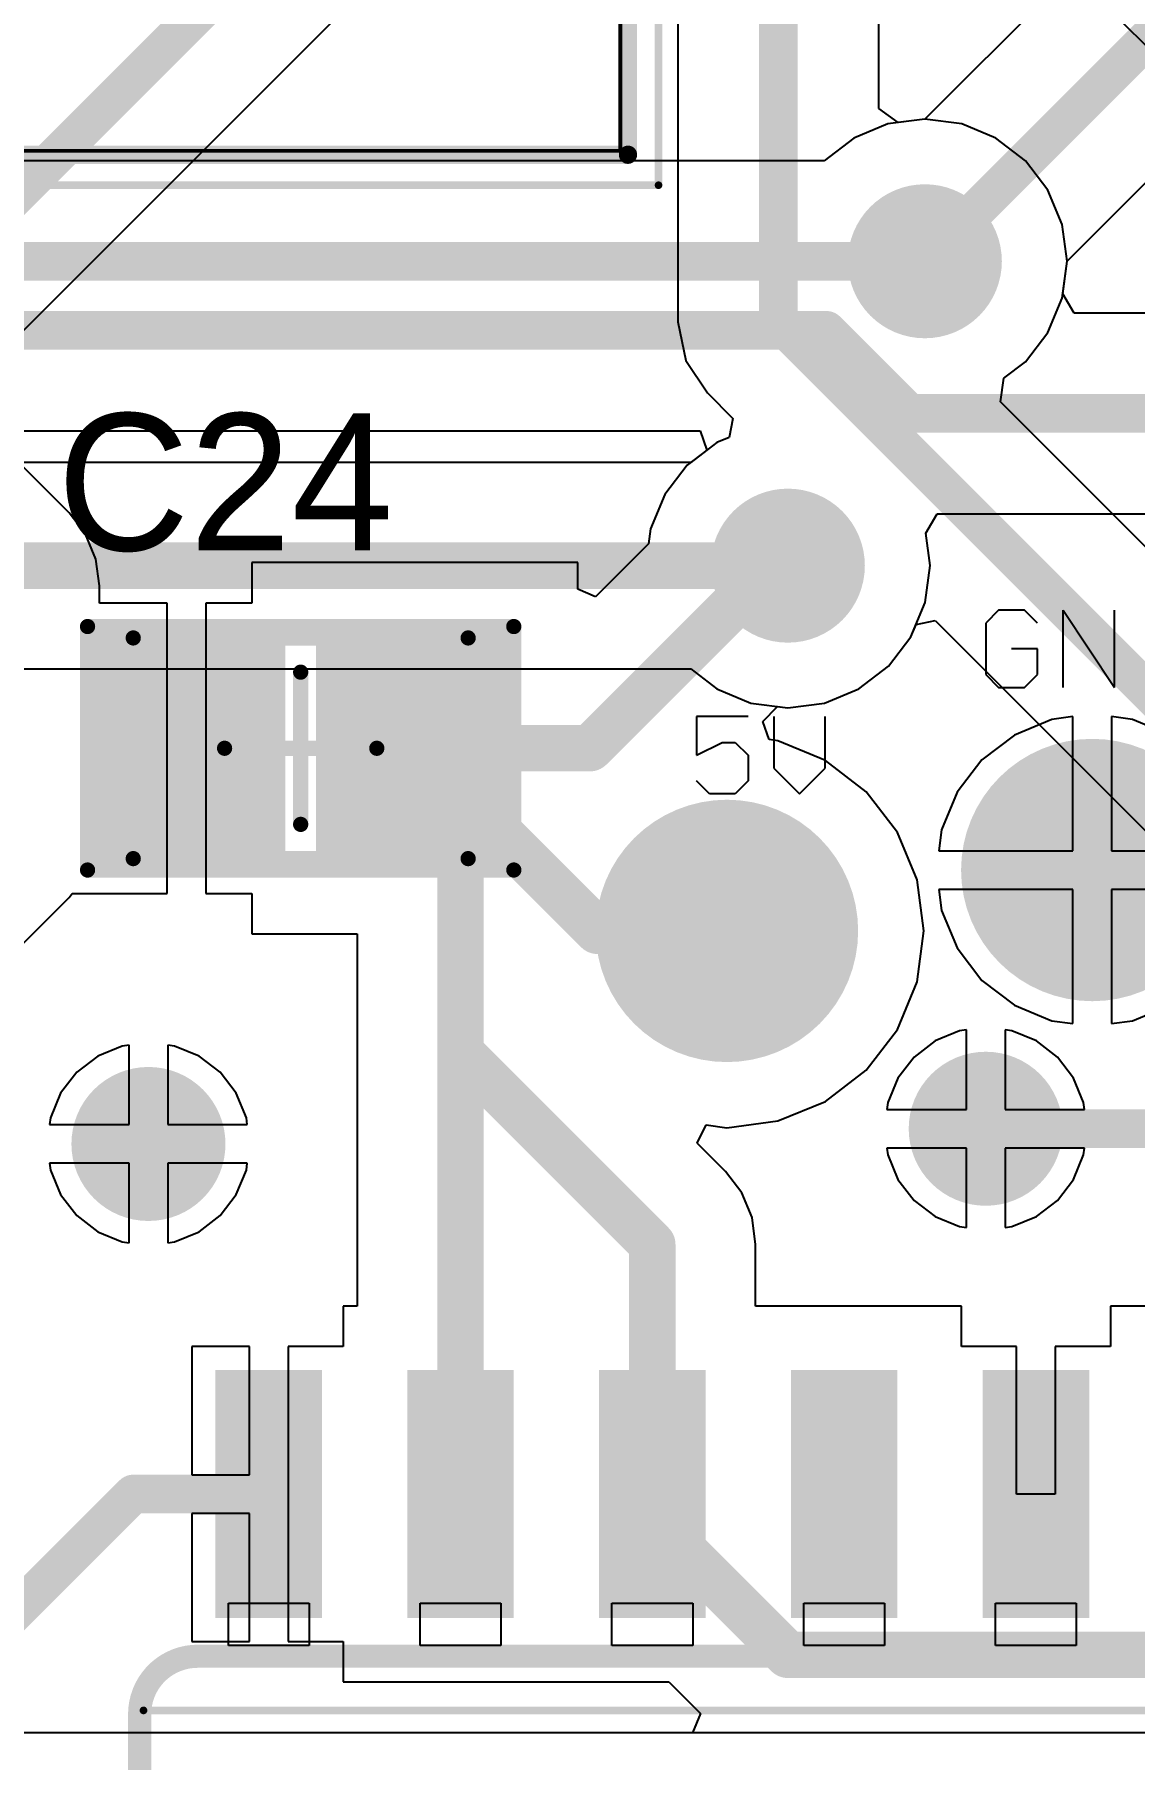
# Model space of a CAD drawing. Header units: millimetres. Extents: x 12 to 126, y 25 to 105.
# Drawn here: x 43.45 to 50.68, y 58.86 to 70.19 of the extents above; entities that cross this region are included whole.
import ezdxf

# ---------------------------------------------------------------- set-up
doc = ezdxf.new("R2010")
doc.units = ezdxf.units.MM
for name, color, linetype in [('BottomLayer', 5, 'Continuous'), ('BottomSolder', 6, 'Continuous'), ('Mechanical11', 56, 'Continuous'), ('Mechanical12', 56, 'Continuous'), ('Mechanical13', 56, 'Continuous'), ('Mechanical15', 56, 'Continuous'), ('Mechanical16', 56, 'Continuous'), ('MultiLayer', 9, 'Continuous'), ('TopLayer', 1, 'Continuous'), ('TopOverlay', 2, 'Continuous'), ('TopPaste', 8, 'Continuous'), ('TopSolder', 216, 'Continuous'), ('ViaHoleLayer', 16, 'Continuous')]:
    doc.layers.add(name, color=color, linetype=linetype)

# ---------------------------------------------------------------- blocks, each defined once
blk = doc.blocks.new('XTAL1140X475X430D1315L440X63M_31')
at = {"layer": 'Mechanical11', "const_width": 0.12}
for points in [[(-5.75, 2.4), (-5.75, -2.4)], [(5.75, 2.4), (-5.75, 2.4)], [(5.75, 2.4), (5.75, -2.4)], [(5.75, -2.4), (-5.75, -2.4)]]:
    blk.add_lwpolyline(points, dxfattribs=at)
at = {"layer": 'Mechanical11', "const_width": 0.06}
for points in [[(-5.78, 2.4, 1), (-5.72, 2.4, 1)], [(-5.78, 2.4, 1), (-5.72, 2.4, 1)], [(5.72, 2.4, 1), (5.78, 2.4, 1)], [(5.72, 2.4, 1), (5.78, 2.4, 1)], [(-5.78, -2.4, 1), (-5.72, -2.4, 1)], [(-5.78, -2.4, 1), (-5.72, -2.4, 1)], [(5.72, -2.4, 1), (5.78, -2.4, 1)], [(5.72, -2.4, 1), (5.78, -2.4, 1)]]:
    blk.add_lwpolyline(points, format="xyb", close=True, dxfattribs=at)
at = {"layer": 'Mechanical12', "const_width": 0.025}
for points in [[(-5.7, 2.375), (-5.7, -2.375)], [(5.7, 2.375), (-5.7, 2.375)], [(5.7, 2.375), (5.7, -2.375)], [(-6.575, 0.315), (-6.575, -0.315)], [(-2.175, 0.315), (-6.575, 0.315)], [(-2.175, 0.315), (-2.175, -0.315)], [(2.175, 0.315), (2.175, -0.315)], [(6.575, 0.315), (2.175, 0.315)], [(6.575, 0.315), (6.575, -0.315)], [(-2.175, -0.315), (-6.575, -0.315)], [(6.575, -0.315), (2.175, -0.315)], [(5.7, -2.375), (-5.7, -2.375)]]:
    blk.add_lwpolyline(points, dxfattribs=at)
at = {"layer": 'Mechanical12', "const_width": 0.0125}
for points in [[(-5.706, 2.375, 1), (-5.694, 2.375, 1)], [(-5.706, 2.375, 1), (-5.694, 2.375, 1)], [(5.694, 2.375, 1), (5.706, 2.375, 1)], [(5.694, 2.375, 1), (5.706, 2.375, 1)], [(-6.581, 0.315, 1), (-6.569, 0.315, 1)], [(-6.581, 0.315, 1), (-6.569, 0.315, 1)], [(-2.181, 0.315, 1), (-2.169, 0.315, 1)], [(-2.181, 0.315, 1), (-2.169, 0.315, 1)], [(2.169, 0.315, 1), (2.181, 0.315, 1)], [(2.169, 0.315, 1), (2.181, 0.315, 1)], [(6.569, 0.315, 1), (6.581, 0.315, 1)], [(6.569, 0.315, 1), (6.581, 0.315, 1)], [(-6.581, -0.315, 1), (-6.569, -0.315, 1)], [(-6.581, -0.315, 1), (-6.569, -0.315, 1)], [(-2.181, -0.315, 1), (-2.169, -0.315, 1)], [(-2.181, -0.315, 1), (-2.169, -0.315, 1)], [(2.169, -0.315, 1), (2.181, -0.315, 1)], [(2.169, -0.315, 1), (2.181, -0.315, 1)], [(6.569, -0.315, 1), (6.581, -0.315, 1)], [(6.569, -0.315, 1), (6.581, -0.315, 1)], [(-5.706, -2.375, 1), (-5.694, -2.375, 1)], [(-5.706, -2.375, 1), (-5.694, -2.375, 1)], [(5.694, -2.375, 1), (5.706, -2.375, 1)], [(5.694, -2.375, 1), (5.706, -2.375, 1)]]:
    blk.add_lwpolyline(points, format="xyb", close=True, dxfattribs=at)
at = {"layer": 'Mechanical15', "const_width": 0.05}
for points in [[(5.95, 2.6), (-5.95, 2.6)], [(-5.95, 2.6), (-5.95, 0.985)], [(5.95, 2.6), (5.95, 0.985)], [(-5.95, 0.985), (-7.325, 0.985)], [(-7.325, 0.985), (-7.325, -0.985)], [(7.325, 0.985), (5.95, 0.985)], [(7.325, 0.985), (7.325, -0.985)], [(0, 0.35), (0, -0.35)], [(0.35, 0), (-0.35, 0)], [(-5.95, -0.985), (-7.325, -0.985)], [(-5.95, -0.985), (-5.95, -2.6)], [(5.95, -0.985), (5.95, -2.6)], [(7.325, -0.985), (5.95, -0.985)], [(5.95, -2.6), (-5.95, -2.6)]]:
    blk.add_lwpolyline(points, dxfattribs=at)
at = {"layer": 'Mechanical15'}
for points, const_width in [([(-5.963, 2.6, 1), (-5.938, 2.6, 1)], 0.025), ([(-5.963, 2.6, 1), (-5.938, 2.6, 1)], 0.025), ([(5.937, 2.6, 1), (5.962, 2.6, 1)], 0.025), ([(5.937, 2.6, 1), (5.962, 2.6, 1)], 0.025), ([(-7.338, 0.985, 1), (-7.313, 0.985, 1)], 0.025), ([(-7.338, 0.985, 1), (-7.313, 0.985, 1)], 0.025), ([(-5.963, 0.985, 1), (-5.938, 0.985, 1)], 0.025), ([(-5.963, 0.985, 1), (-5.938, 0.985, 1)], 0.025), ([(5.937, 0.985, 1), (5.962, 0.985, 1)], 0.025), ([(5.937, 0.985, 1), (5.962, 0.985, 1)], 0.025), ([(7.312, 0.985, 1), (7.337, 0.985, 1)], 0.025), ([(7.312, 0.985, 1), (7.337, 0.985, 1)], 0.025), ([(-0.013, 0.35, 1), (0.012, 0.35, 1)], 0.025), ([(0.25, 0, 1), (-0.25, 0, 1)], 0.05), ([(-0.363, 0, 1), (-0.338, 0, 1)], 0.025), ([(-0.262, 0, 1), (-0.238, 0, 1)], 0.025), ([(0.238, 0, 1), (0.262, 0, 1)], 0.025), ([(0.337, 0, 1), (0.362, 0, 1)], 0.025), ([(-0.013, -0.35, 1), (0.012, -0.35, 1)], 0.025), ([(-7.338, -0.985, 1), (-7.313, -0.985, 1)], 0.025), ([(-7.338, -0.985, 1), (-7.313, -0.985, 1)], 0.025), ([(-5.963, -0.985, 1), (-5.938, -0.985, 1)], 0.025), ([(-5.963, -0.985, 1), (-5.938, -0.985, 1)], 0.025), ([(5.937, -0.985, 1), (5.962, -0.985, 1)], 0.025), ([(5.937, -0.985, 1), (5.962, -0.985, 1)], 0.025), ([(7.312, -0.985, 1), (7.337, -0.985, 1)], 0.025), ([(7.312, -0.985, 1), (7.337, -0.985, 1)], 0.025), ([(-5.963, -2.6, 1), (-5.938, -2.6, 1)], 0.025), ([(-5.963, -2.6, 1), (-5.938, -2.6, 1)], 0.025), ([(5.937, -2.6, 1), (5.962, -2.6, 1)], 0.025), ([(5.937, -2.6, 1), (5.962, -2.6, 1)], 0.025)]:
    blk.add_lwpolyline(points, format="xyb", close=True, dxfattribs=dict(at, const_width=const_width))
at = {"layer": 'TopLayer', "const_width": 0.32}
for points in [[(-6.965, 0.68, 1), (-6.645, 0.68, 1)], [(-2.605, 0.68, 1), (-2.285, 0.68, 1)], [(2.285, 0.68, 1), (2.605, 0.68, 1)], [(6.645, 0.68, 1), (6.965, 0.68, 1)], [(-6.965, -0.68, 1), (-6.645, -0.68, 1)], [(-2.605, -0.68, 1), (-2.285, -0.68, 1)], [(2.285, -0.68, 1), (2.605, -0.68, 1)], [(6.645, -0.68, 1), (6.965, -0.68, 1)]]:
    blk.add_lwpolyline(points, format="xyb", close=True, dxfattribs=at)
at = {"layer": 'TopLayer'}
for points in [[(-2.445, 1), (-6.805, 1), (-2.445, -1), (-6.805, -1)], [(2.445, -1), (6.805, -1), (2.445, 1), (6.805, 1)], [(-2.125, 0.68), (-7.125, 0.68), (-2.125, -0.68), (-7.125, -0.68)], [(2.125, -0.68), (7.125, -0.68), (2.125, 0.68), (7.125, 0.68)]]:
    blk.add_solid(points, dxfattribs=at)
at = {"layer": 'TopOverlay', "const_width": 0.12}
for points in [[(5.75, 2.4), (-5.75, 2.4)], [(-5.75, 2.4), (-5.75, 0.97)], [(5.75, 2.4), (5.75, 0.97)], [(-5.75, -0.97), (-5.75, -2.4)], [(5.75, -0.97), (5.75, -2.4)], [(5.75, -2.4), (-5.75, -2.4)]]:
    blk.add_lwpolyline(points, dxfattribs=at)
at = {"layer": 'TopOverlay', "const_width": 0.06}
for points in [[(-5.78, 2.4, 1), (-5.72, 2.4, 1)], [(-5.78, 2.4, 1), (-5.72, 2.4, 1)], [(5.72, 2.4, 1), (5.78, 2.4, 1)], [(5.72, 2.4, 1), (5.78, 2.4, 1)], [(-5.78, 0.97, 1), (-5.72, 0.97, 1)], [(5.72, 0.97, 1), (5.78, 0.97, 1)], [(-5.78, -0.97, 1), (-5.72, -0.97, 1)], [(5.72, -0.97, 1), (5.78, -0.97, 1)], [(-5.78, -2.4, 1), (-5.72, -2.4, 1)], [(-5.78, -2.4, 1), (-5.72, -2.4, 1)], [(5.72, -2.4, 1), (5.78, -2.4, 1)], [(5.72, -2.4, 1), (5.78, -2.4, 1)]]:
    blk.add_lwpolyline(points, format="xyb", close=True, dxfattribs=at)
at = {"layer": 'TopPaste', "const_width": 0.32}
for points in [[(-6.965, 0.68, 1), (-6.645, 0.68, 1)], [(-2.605, 0.68, 1), (-2.285, 0.68, 1)], [(2.285, 0.68, 1), (2.605, 0.68, 1)], [(6.645, 0.68, 1), (6.965, 0.68, 1)], [(-6.965, -0.68, 1), (-6.645, -0.68, 1)], [(-2.605, -0.68, 1), (-2.285, -0.68, 1)], [(2.285, -0.68, 1), (2.605, -0.68, 1)], [(6.645, -0.68, 1), (6.965, -0.68, 1)]]:
    blk.add_lwpolyline(points, format="xyb", close=True, dxfattribs=at)
at = {"layer": 'TopPaste'}
for points in [[(-2.445, 1), (-6.805, 1), (-2.445, -1), (-6.805, -1)], [(2.445, -1), (6.805, -1), (2.445, 1), (6.805, 1)], [(-2.125, 0.68), (-7.125, 0.68), (-2.125, -0.68), (-7.125, -0.68)], [(2.125, -0.68), (7.125, -0.68), (2.125, 0.68), (7.125, 0.68)]]:
    blk.add_solid(points, dxfattribs=at)
at = {"layer": 'TopSolder', "const_width": 0.42}
for points in [[(-7.015, 0.68, 1), (-6.595, 0.68, 1)], [(-2.655, 0.68, 1), (-2.235, 0.68, 1)], [(2.235, 0.68, 1), (2.655, 0.68, 1)], [(6.595, 0.68, 1), (7.015, 0.68, 1)], [(-7.015, -0.68, 1), (-6.595, -0.68, 1)], [(-2.655, -0.68, 1), (-2.235, -0.68, 1)], [(2.235, -0.68, 1), (2.655, -0.68, 1)], [(6.595, -0.68, 1), (7.015, -0.68, 1)]]:
    blk.add_lwpolyline(points, format="xyb", close=True, dxfattribs=at)
at = {"layer": 'TopSolder'}
for points in [[(-2.445, 1.1), (-6.805, 1.1), (-2.445, -1.1), (-6.805, -1.1)], [(2.445, -1.1), (6.805, -1.1), (2.445, 1.1), (6.805, 1.1)], [(-2.025, 0.68), (-7.225, 0.68), (-2.025, -0.68), (-7.225, -0.68)], [(2.025, -0.68), (7.225, -0.68), (2.025, 0.68), (7.225, 0.68)]]:
    blk.add_solid(points, dxfattribs=at)
at = {"layer": 'Mechanical16'}
blk.add_text('Y1', height=0.9, dxfattribs=at).set_placement((0, 0))
blk = doc.blocks.new('_SO16W_32')
at = {"layer": 'Mechanical13'}
for p, q in [((-4.675, 3.805), (-4.675, 4.082)), ((-4.675, 4.082), (-4.145, 4.082)), ((-4.675, 3.805), (-4.675, 4.082)), ((-4.675, 4.082), (-4.145, 4.082)), ((-4.145, 4.082), (-4.145, 3.805)), ((-4.145, 4.082), (-4.145, 3.805)), ((-3.415, 3.805), (-3.415, 4.082)), ((-3.415, 4.082), (-2.885, 4.082)), ((-3.415, 3.805), (-3.415, 4.082)), ((-3.415, 4.082), (-2.885, 4.082)), ((-2.885, 4.082), (-2.885, 3.805)), ((-2.885, 4.082), (-2.885, 3.805)), ((-2.155, 3.805), (-2.155, 4.082)), ((-2.155, 4.082), (-1.625, 4.082)), ((-2.155, 3.805), (-2.155, 4.082)), ((-2.155, 4.082), (-1.625, 4.082)), ((-1.625, 4.082), (-1.625, 3.805)), ((-1.625, 4.082), (-1.625, 3.805)), ((-0.895, 3.805), (-0.895, 4.082)), ((-0.895, 4.082), (-0.365, 4.082)), ((-0.895, 3.805), (-0.895, 4.082)), ((-0.895, 4.082), (-0.365, 4.082)), ((-0.365, 4.082), (-0.365, 3.805)), ((-0.365, 4.082), (-0.365, 3.805)), ((0.365, 3.805), (0.365, 4.082)), ((0.365, 4.082), (0.895, 4.082)), ((0.365, 3.805), (0.365, 4.082)), ((0.365, 4.082), (0.895, 4.082)), ((0.895, 4.082), (0.895, 3.805)), ((0.895, 4.082), (0.895, 3.805)), ((1.625, 3.805), (1.625, 4.082)), ((1.625, 4.082), (2.155, 4.082)), ((1.625, 3.805), (1.625, 4.082)), ((1.625, 4.082), (2.155, 4.082)), ((2.155, 4.082), (2.155, 3.805)), ((2.155, 4.082), (2.155, 3.805)), ((2.885, 3.805), (2.885, 4.082)), ((2.885, 4.082), (3.415, 4.082)), ((2.885, 3.805), (2.885, 4.082)), ((2.885, 4.082), (3.415, 4.082)), ((3.415, 4.082), (3.415, 3.805)), ((3.415, 4.082), (3.415, 3.805)), ((4.145, 3.805), (4.145, 4.082)), ((4.145, 4.082), (4.675, 4.082)), ((4.145, 3.805), (4.145, 4.082)), ((4.145, 4.082), (4.675, 4.082)), ((4.675, 4.082), (4.675, 3.805)), ((4.675, 4.082), (4.675, 3.805)), ((-4.145, 3.805), (-4.675, 3.805)), ((-4.145, 3.805), (-4.675, 3.805)), ((-2.885, 3.805), (-3.415, 3.805)), ((-2.885, 3.805), (-3.415, 3.805)), ((-1.625, 3.805), (-2.155, 3.805)), ((-1.625, 3.805), (-2.155, 3.805)), ((-0.365, 3.805), (-0.895, 3.805)), ((-0.365, 3.805), (-0.895, 3.805)), ((0.895, 3.805), (0.365, 3.805)), ((0.895, 3.805), (0.365, 3.805)), ((2.155, 3.805), (1.625, 3.805)), ((2.155, 3.805), (1.625, 3.805)), ((3.415, 3.805), (2.885, 3.805)), ((3.415, 3.805), (2.885, 3.805)), ((4.675, 3.805), (4.145, 3.805)), ((4.675, 3.805), (4.145, 3.805)), ((-4.675, -4.082), (-4.675, -3.805)), ((-4.675, -3.805), (-4.145, -3.805)), ((-4.675, -4.082), (-4.675, -3.805)), ((-4.675, -3.805), (-4.145, -3.805)), ((-4.145, -3.805), (-4.145, -4.082)), ((-4.145, -3.805), (-4.145, -4.082)), ((-3.415, -4.082), (-3.415, -3.805)), ((-3.415, -3.805), (-2.885, -3.805)), ((-3.415, -4.082), (-3.415, -3.805)), ((-3.415, -3.805), (-2.885, -3.805)), ((-2.885, -3.805), (-2.885, -4.082)), ((-2.885, -3.805), (-2.885, -4.082)), ((-2.155, -4.082), (-2.155, -3.805)), ((-2.155, -3.805), (-1.625, -3.805)), ((-2.155, -4.082), (-2.155, -3.805)), ((-2.155, -3.805), (-1.625, -3.805)), ((-1.625, -3.805), (-1.625, -4.082)), ((-1.625, -3.805), (-1.625, -4.082)), ((-0.895, -4.082), (-0.895, -3.805)), ((-0.895, -3.805), (-0.365, -3.805)), ((-0.895, -4.082), (-0.895, -3.805)), ((-0.895, -3.805), (-0.365, -3.805)), ((-0.365, -3.805), (-0.365, -4.082)), ((-0.365, -3.805), (-0.365, -4.082)), ((0.365, -4.082), (0.365, -3.805)), ((0.365, -3.805), (0.895, -3.805)), ((0.365, -4.082), (0.365, -3.805)), ((0.365, -3.805), (0.895, -3.805)), ((0.895, -3.805), (0.895, -4.082)), ((0.895, -3.805), (0.895, -4.082)), ((1.625, -4.082), (1.625, -3.805)), ((1.625, -3.805), (2.155, -3.805)), ((1.625, -4.082), (1.625, -3.805)), ((1.625, -3.805), (2.155, -3.805)), ((2.155, -3.805), (2.155, -4.082)), ((2.155, -3.805), (2.155, -4.082)), ((2.885, -4.082), (2.885, -3.805)), ((2.885, -3.805), (3.415, -3.805)), ((2.885, -4.082), (2.885, -3.805)), ((2.885, -3.805), (3.415, -3.805)), ((3.415, -3.805), (3.415, -4.082)), ((3.415, -3.805), (3.415, -4.082)), ((4.145, -4.082), (4.145, -3.805)), ((4.145, -3.805), (4.675, -3.805)), ((4.145, -4.082), (4.145, -3.805)), ((4.145, -3.805), (4.675, -3.805)), ((4.675, -3.805), (4.675, -4.082)), ((4.675, -3.805), (4.675, -4.082)), ((-4.145, -4.082), (-4.675, -4.082)), ((-4.145, -4.082), (-4.675, -4.082)), ((-2.885, -4.082), (-3.415, -4.082)), ((-2.885, -4.082), (-3.415, -4.082)), ((-1.625, -4.082), (-2.155, -4.082)), ((-1.625, -4.082), (-2.155, -4.082)), ((-0.365, -4.082), (-0.895, -4.082)), ((-0.365, -4.082), (-0.895, -4.082)), ((0.895, -4.082), (0.365, -4.082)), ((0.895, -4.082), (0.365, -4.082)), ((2.155, -4.082), (1.625, -4.082)), ((2.155, -4.082), (1.625, -4.082)), ((3.415, -4.082), (2.885, -4.082)), ((3.415, -4.082), (2.885, -4.082)), ((4.675, -4.082), (4.145, -4.082)), ((4.675, -4.082), (4.145, -4.082))]:
    blk.add_line(p, q, dxfattribs=at)
at = {"layer": 'Mechanical13', "const_width": 0.152}
for points in [[(-5.258, 3.353, -0.414214), (-4.877, 3.734)], [(-5.258, 3.353, -0.414214), (-4.877, 3.734)], [(4.877, 3.734, -0.414214), (5.258, 3.353)], [(4.877, 3.734, -0.414214), (5.258, 3.353)], [(-5.258, 1.27, -1), (-5.258, -1.27)], [(-5.258, 1.27, -1), (-5.258, -1.27)], [(-4.877, -3.734, -0.414214), (-5.258, -3.353)], [(-4.877, -3.734, -0.414214), (-5.258, -3.353)], [(5.258, -3.353, -0.414214), (4.877, -3.734)], [(5.258, -3.353, -0.414214), (4.877, -3.734)]]:
    blk.add_lwpolyline(points, format="xyb", dxfattribs=at)
at = {"layer": 'Mechanical13'}
for points, const_width in [([(4.877, 3.734), (-4.877, 3.734)], 0.152), ([(4.877, 3.734), (-4.877, 3.734)], 0.152), ([(-5.258, 3.353), (-5.258, 1.27)], 0.152), ([(-5.258, 3.353), (-5.258, 1.27)], 0.152), ([(5.258, 3.353), (5.258, -3.353)], 0.152), ([(5.258, 3.353), (5.258, -3.353)], 0.152), ([(-5.258, 1.27), (-5.258, -1.27)], 0.152), ([(-5.258, 1.27), (-5.258, -1.27)], 0.152), ([(-5.258, -1.27), (-5.258, -3.353)], 0.152), ([(-5.258, -1.27), (-5.258, -3.353)], 0.152), ([(5.232, -3.378), (-5.207, -3.378)], 0.0508), ([(5.232, -3.378), (-5.207, -3.378)], 0.0508), ([(4.877, -3.734), (-4.877, -3.734)], 0.152), ([(4.877, -3.734), (-4.877, -3.734)], 0.152)]:
    blk.add_lwpolyline(points, dxfattribs=dict(at, const_width=const_width))
for points, const_width in [([(-4.915, 3.734, 1), (-4.839, 3.734, 1)], 0.0762), ([(-4.915, 3.734, 1), (-4.839, 3.734, 1)], 0.0762), ([(-4.915, 3.734, 1), (-4.839, 3.734, 1)], 0.0762), ([(-4.915, 3.734, 1), (-4.839, 3.734, 1)], 0.0762), ([(4.839, 3.734, 1), (4.915, 3.734, 1)], 0.0762), ([(4.839, 3.734, 1), (4.915, 3.734, 1)], 0.0762), ([(4.839, 3.734, 1), (4.915, 3.734, 1)], 0.0762), ([(4.839, 3.734, 1), (4.915, 3.734, 1)], 0.0762), ([(-5.296, 3.353, 1), (-5.22, 3.353, 1)], 0.0762), ([(-5.296, 3.353, 1), (-5.22, 3.353, 1)], 0.0762), ([(-5.296, 3.353, 1), (-5.22, 3.353, 1)], 0.0762), ([(-5.296, 3.353, 1), (-5.22, 3.353, 1)], 0.0762), ([(5.22, 3.353, 1), (5.296, 3.353, 1)], 0.0762), ([(5.22, 3.353, 1), (5.296, 3.353, 1)], 0.0762), ([(5.22, 3.353, 1), (5.296, 3.353, 1)], 0.0762), ([(5.22, 3.353, 1), (5.296, 3.353, 1)], 0.0762), ([(-5.296, 1.27, 1), (-5.22, 1.27, 1)], 0.0762), ([(-5.296, 1.27, 1), (-5.22, 1.27, 1)], 0.0762), ([(-5.296, 1.27, 1), (-5.22, 1.27, 1)], 0.0762), ([(-5.296, 1.27, 1), (-5.22, 1.27, 1)], 0.0762), ([(-5.296, 1.27, 1), (-5.22, 1.27, 1)], 0.0762), ([(-5.296, 1.27, 1), (-5.22, 1.27, 1)], 0.0762), ([(-5.296, -1.27, 1), (-5.22, -1.27, 1)], 0.0762), ([(-5.296, -1.27, 1), (-5.22, -1.27, 1)], 0.0762), ([(-5.296, -1.27, 1), (-5.22, -1.27, 1)], 0.0762), ([(-5.296, -1.27, 1), (-5.22, -1.27, 1)], 0.0762), ([(-5.296, -1.27, 1), (-5.22, -1.27, 1)], 0.0762), ([(-5.296, -1.27, 1), (-5.22, -1.27, 1)], 0.0762), ([(-5.296, -3.353, 1), (-5.22, -3.353, 1)], 0.0762), ([(-5.296, -3.353, 1), (-5.22, -3.353, 1)], 0.0762), ([(-5.296, -3.353, 1), (-5.22, -3.353, 1)], 0.0762), ([(-5.296, -3.353, 1), (-5.22, -3.353, 1)], 0.0762), ([(5.22, -3.353, 1), (5.296, -3.353, 1)], 0.0762), ([(5.22, -3.353, 1), (5.296, -3.353, 1)], 0.0762), ([(5.22, -3.353, 1), (5.296, -3.353, 1)], 0.0762), ([(5.22, -3.353, 1), (5.296, -3.353, 1)], 0.0762), ([(-5.22, -3.378, 1), (-5.194, -3.378, 1)], 0.0254), ([(-5.22, -3.378, 1), (-5.194, -3.378, 1)], 0.0254), ([(5.22, -3.378, 1), (5.245, -3.378, 1)], 0.0254), ([(5.22, -3.378, 1), (5.245, -3.378, 1)], 0.0254), ([(-4.915, -3.734, 1), (-4.839, -3.734, 1)], 0.0762), ([(-4.915, -3.734, 1), (-4.839, -3.734, 1)], 0.0762), ([(-4.915, -3.734, 1), (-4.839, -3.734, 1)], 0.0762), ([(-4.915, -3.734, 1), (-4.839, -3.734, 1)], 0.0762), ([(4.839, -3.734, 1), (4.915, -3.734, 1)], 0.0762), ([(4.839, -3.734, 1), (4.915, -3.734, 1)], 0.0762), ([(4.839, -3.734, 1), (4.915, -3.734, 1)], 0.0762), ([(4.839, -3.734, 1), (4.915, -3.734, 1)], 0.0762)]:
    blk.add_lwpolyline(points, format="xyb", close=True, dxfattribs=dict(at, const_width=const_width))
at = {"layer": 'TopLayer'}
for points in [[(-4.66, 4.085), (-4.16, 4.085), (-4.66, 5.515), (-4.16, 5.515)], [(-3.4, 4.085), (-2.9, 4.085), (-3.4, 5.515), (-2.9, 5.515)], [(-2.14, 4.085), (-1.64, 4.085), (-2.14, 5.515), (-1.64, 5.515)], [(-0.88, 4.085), (-0.38, 4.085), (-0.88, 5.515), (-0.38, 5.515)], [(0.38, 4.085), (0.88, 4.085), (0.38, 5.515), (0.88, 5.515)], [(1.64, 4.085), (2.14, 4.085), (1.64, 5.515), (2.14, 5.515)], [(2.9, 4.085), (3.4, 4.085), (2.9, 5.515), (3.4, 5.515)], [(4.16, 4.085), (4.66, 4.085), (4.16, 5.515), (4.66, 5.515)], [(-4.66, -5.515), (-4.16, -5.515), (-4.66, -4.085), (-4.16, -4.085)], [(-3.4, -5.515), (-2.9, -5.515), (-3.4, -4.085), (-2.9, -4.085)], [(-2.14, -5.515), (-1.64, -5.515), (-2.14, -4.085), (-1.64, -4.085)], [(-0.88, -5.515), (-0.38, -5.515), (-0.88, -4.085), (-0.38, -4.085)], [(0.38, -5.515), (0.88, -5.515), (0.38, -4.085), (0.88, -4.085)], [(1.64, -5.515), (2.14, -5.515), (1.64, -4.085), (2.14, -4.085)], [(2.9, -5.515), (3.4, -5.515), (2.9, -4.085), (3.4, -4.085)], [(4.16, -5.515), (4.66, -5.515), (4.16, -4.085), (4.66, -4.085)]]:
    blk.add_solid(points, dxfattribs=at)
at = {"layer": 'TopPaste'}
for points in [[(-4.66, 4.085), (-4.16, 4.085), (-4.66, 5.515), (-4.16, 5.515)], [(-3.4, 4.085), (-2.9, 4.085), (-3.4, 5.515), (-2.9, 5.515)], [(-2.14, 4.085), (-1.64, 4.085), (-2.14, 5.515), (-1.64, 5.515)], [(-0.88, 4.085), (-0.38, 4.085), (-0.88, 5.515), (-0.38, 5.515)], [(0.38, 4.085), (0.88, 4.085), (0.38, 5.515), (0.88, 5.515)], [(1.64, 4.085), (2.14, 4.085), (1.64, 5.515), (2.14, 5.515)], [(2.9, 4.085), (3.4, 4.085), (2.9, 5.515), (3.4, 5.515)], [(4.16, 4.085), (4.66, 4.085), (4.16, 5.515), (4.66, 5.515)], [(-4.66, -5.515), (-4.16, -5.515), (-4.66, -4.085), (-4.16, -4.085)], [(-3.4, -5.515), (-2.9, -5.515), (-3.4, -4.085), (-2.9, -4.085)], [(-2.14, -5.515), (-1.64, -5.515), (-2.14, -4.085), (-1.64, -4.085)], [(-0.88, -5.515), (-0.38, -5.515), (-0.88, -4.085), (-0.38, -4.085)], [(0.38, -5.515), (0.88, -5.515), (0.38, -4.085), (0.88, -4.085)], [(1.64, -5.515), (2.14, -5.515), (1.64, -4.085), (2.14, -4.085)], [(2.9, -5.515), (3.4, -5.515), (2.9, -4.085), (3.4, -4.085)], [(4.16, -5.515), (4.66, -5.515), (4.16, -4.085), (4.66, -4.085)]]:
    blk.add_solid(points, dxfattribs=at)
at = {"layer": 'TopSolder'}
for points in [[(-4.76, 3.985), (-4.06, 3.985), (-4.76, 5.615), (-4.06, 5.615)], [(-3.5, 3.985), (-2.8, 3.985), (-3.5, 5.615), (-2.8, 5.615)], [(-2.24, 3.985), (-1.54, 3.985), (-2.24, 5.615), (-1.54, 5.615)], [(-0.98, 3.985), (-0.28, 3.985), (-0.98, 5.615), (-0.28, 5.615)], [(0.28, 3.985), (0.98, 3.985), (0.28, 5.615), (0.98, 5.615)], [(1.54, 3.985), (2.24, 3.985), (1.54, 5.615), (2.24, 5.615)], [(2.8, 3.985), (3.5, 3.985), (2.8, 5.615), (3.5, 5.615)], [(4.06, 3.985), (4.76, 3.985), (4.06, 5.615), (4.76, 5.615)], [(-4.76, -5.615), (-4.06, -5.615), (-4.76, -3.985), (-4.06, -3.985)], [(-3.5, -5.615), (-2.8, -5.615), (-3.5, -3.985), (-2.8, -3.985)], [(-2.24, -5.615), (-1.54, -5.615), (-2.24, -3.985), (-1.54, -3.985)], [(-0.98, -5.615), (-0.28, -5.615), (-0.98, -3.985), (-0.28, -3.985)], [(0.28, -5.615), (0.98, -5.615), (0.28, -3.985), (0.98, -3.985)], [(1.54, -5.615), (2.24, -5.615), (1.54, -3.985), (2.24, -3.985)], [(2.8, -5.615), (3.5, -5.615), (2.8, -3.985), (3.5, -3.985)], [(4.06, -5.615), (4.76, -5.615), (4.06, -3.985), (4.76, -3.985)]]:
    blk.add_solid(points, dxfattribs=at)
blk = doc.blocks.new('C0805_78')
at = {"layer": 'Mechanical13', "const_width": 0.1}
for points in [[(-1.1, -0.725), (-1.1, 0.725)], [(-1.1, 0.725), (1.1, 0.725)], [(1.1, -0.725), (1.1, 0.725)], [(-1.1, -0.725), (1.1, -0.725)]]:
    blk.add_lwpolyline(points, dxfattribs=at)
at = {"layer": 'Mechanical13', "const_width": 0.05}
for points in [[(-1.125, 0.725, 1), (-1.075, 0.725, 1)], [(-1.125, 0.725, 1), (-1.075, 0.725, 1)], [(1.075, 0.725, 1), (1.125, 0.725, 1)], [(1.075, 0.725, 1), (1.125, 0.725, 1)], [(-1.125, -0.725, 1), (-1.075, -0.725, 1)], [(-1.125, -0.725, 1), (-1.075, -0.725, 1)], [(1.075, -0.725, 1), (1.125, -0.725, 1)], [(1.075, -0.725, 1), (1.125, -0.725, 1)]]:
    blk.add_lwpolyline(points, format="xyb", close=True, dxfattribs=at)
at = {"layer": 'Mechanical15', "const_width": 0.1}
for points in [[(-1.4, -0.8), (-1.4, 0.8)], [(-1.4, 0.8), (1.4, 0.8)], [(1.4, -0.8), (1.4, 0.8)], [(0, -0.5), (0, 0.5)], [(-0.5, 0), (0.5, 0)], [(-1.4, -0.8), (1.4, -0.8)]]:
    blk.add_lwpolyline(points, dxfattribs=at)
at = {"layer": 'Mechanical15', "const_width": 0.05}
for points in [[(-1.425, 0.8, 1), (-1.375, 0.8, 1)], [(-1.425, 0.8, 1), (-1.375, 0.8, 1)], [(1.375, 0.8, 1), (1.425, 0.8, 1)], [(1.375, 0.8, 1), (1.425, 0.8, 1)], [(-0.025, 0.5, 1), (0.025, 0.5, 1)], [(-0.525, 0, 1), (-0.475, 0, 1)], [(0.475, 0, 1), (0.525, 0, 1)], [(-0.025, -0.5, 1), (0.025, -0.5, 1)], [(-1.425, -0.8, 1), (-1.375, -0.8, 1)], [(-1.425, -0.8, 1), (-1.375, -0.8, 1)], [(1.375, -0.8, 1), (1.425, -0.8, 1)], [(1.375, -0.8, 1), (1.425, -0.8, 1)]]:
    blk.add_lwpolyline(points, format="xyb", close=True, dxfattribs=at)
at = {"layer": 'TopLayer'}
for points in [[(-0.2, -0.7), (-0.2, 0.7), (-1.3, -0.7), (-1.3, 0.7)], [(1.3, -0.7), (1.3, 0.7), (0.2, -0.7), (0.2, 0.7)]]:
    blk.add_solid(points, dxfattribs=at)
at = {"layer": 'TopPaste'}
for points in [[(-0.2, -0.7), (-0.2, 0.7), (-1.3, -0.7), (-1.3, 0.7)], [(1.3, -0.7), (1.3, 0.7), (0.2, -0.7), (0.2, 0.7)]]:
    blk.add_solid(points, dxfattribs=at)
at = {"layer": 'TopSolder'}
for points in [[(-0.1, -0.8), (-0.1, 0.8), (-1.4, -0.8), (-1.4, 0.8)], [(1.4, -0.8), (1.4, 0.8), (0.1, -0.8), (0.1, 0.8)]]:
    blk.add_solid(points, dxfattribs=at)

msp = doc.modelspace()

# ---------------------------------------------------------------- linework, layer by layer
at = {"layer": 'BottomLayer'}
for p, q in [((52.425, 72.758), (49.301, 69.634)), ((41.775, 66.642), (47.569, 72.436)), ((47.678, 72.366), (47.678, 68.302)), ((48.998, 69.703), (48.998, 72.111)), ((50.234, 68.701), (53.626, 72.093)), ((49.125, 69.611), (48.998, 69.703)), ((49.3, 69.634), (49.125, 69.611)), ((49.301, 69.634), (49.3, 69.634)), ((50.203, 68.458), (50.234, 68.7)), ((50.234, 68.7), (50.234, 68.701)), ((50.109, 68.233), (50.203, 68.458)), ((47.678, 68.302), (47.678, 68.302)), ((47.678, 68.302), (47.729, 68.049)), ((49.961, 68.039), (50.109, 68.233)), ((47.729, 68.049), (47.872, 67.835)), ((49.82, 67.932), (49.961, 68.039)), ((49.796, 67.777), (49.82, 67.932)), ((47.872, 67.835), (48.039, 67.667)), ((48.039, 67.667), (48.014, 67.543)), ((53.863, 63.71), (49.796, 67.777)), ((47.933, 67.509), (47.762, 67.378)), ((48.014, 67.543), (47.933, 67.509)), ((47.762, 67.378), (43, 67.378)), ((49.209, 66.233), (49.243, 66.314)), ((49.243, 66.314), (49.367, 66.339)), ((49.367, 66.339), (53.123, 62.584)), ((49.061, 66.039), (49.209, 66.233)), ((43.281, 66.022), (47.762, 66.022)), ((47.762, 66.022), (47.933, 65.891)), ((48.867, 65.891), (49.061, 66.039)), ((47.933, 65.891), (48.158, 65.797)), ((48.642, 65.797), (48.867, 65.891)), ((48.158, 65.797), (48.4, 65.765)), ((48.4, 65.765), (48.642, 65.797)), ((49.528, 63.643), (49.367, 63.577)), ((49.573, 63.649), (49.528, 63.643)), ((49.573, 63.127), (49.573, 63.649)), ((49.872, 63.643), (49.827, 63.649)), ((49.827, 63.649), (49.827, 63.127)), ((50.033, 63.577), (49.872, 63.643)), ((43.867, 63.477), (43.729, 63.371)), ((44.028, 63.543), (43.867, 63.477)), ((44.073, 63.549), (44.028, 63.543)), ((44.073, 63.027), (44.073, 63.549)), ((44.372, 63.543), (44.327, 63.549)), ((44.327, 63.549), (44.327, 63.027)), ((44.533, 63.477), (44.372, 63.543)), ((44.671, 63.371), (44.533, 63.477)), ((49.367, 63.577), (49.229, 63.471)), ((50.171, 63.471), (50.033, 63.577)), ((43.729, 63.371), (43.623, 63.233)), ((44.777, 63.233), (44.671, 63.371)), ((49.229, 63.471), (49.123, 63.333)), ((50.277, 63.333), (50.171, 63.471)), ((49.123, 63.333), (49.057, 63.172)), ((50.343, 63.172), (50.277, 63.333)), ((43.623, 63.233), (43.557, 63.072)), ((44.843, 63.072), (44.777, 63.233)), ((49.057, 63.172), (49.051, 63.127)), ((50.349, 63.127), (50.343, 63.172)), ((43.557, 63.072), (43.551, 63.027)), ((43.551, 63.027), (44.073, 63.027)), ((44.327, 63.027), (44.849, 63.027)), ((44.849, 63.027), (44.843, 63.072)), ((49.051, 63.127), (49.573, 63.127)), ((49.827, 63.127), (50.349, 63.127)), ((49.573, 62.873), (49.051, 62.873)), ((49.051, 62.873), (49.057, 62.828)), ((49.057, 62.828), (49.123, 62.667)), ((49.573, 62.351), (49.573, 62.873)), ((50.349, 62.873), (49.827, 62.873)), ((49.827, 62.873), (49.827, 62.351)), ((50.277, 62.667), (50.343, 62.828)), ((50.343, 62.828), (50.349, 62.873)), ((44.073, 62.773), (43.551, 62.773)), ((43.551, 62.773), (43.557, 62.728)), ((43.557, 62.728), (43.623, 62.567)), ((44.073, 62.251), (44.073, 62.773)), ((44.849, 62.773), (44.327, 62.773)), ((44.327, 62.773), (44.327, 62.251)), ((44.777, 62.567), (44.843, 62.728)), ((44.843, 62.728), (44.849, 62.773)), ((43.623, 62.567), (43.729, 62.429)), ((44.671, 62.429), (44.777, 62.567)), ((49.123, 62.667), (49.229, 62.529)), ((50.171, 62.529), (50.277, 62.667)), ((49.229, 62.529), (49.367, 62.423)), ((50.033, 62.423), (50.171, 62.529)), ((43.729, 62.429), (43.867, 62.323)), ((44.533, 62.323), (44.671, 62.429)), ((49.367, 62.423), (49.528, 62.357)), ((49.528, 62.357), (49.573, 62.351)), ((49.827, 62.351), (49.872, 62.357)), ((49.872, 62.357), (50.033, 62.423)), ((43.867, 62.323), (44.028, 62.257)), ((44.028, 62.257), (44.073, 62.251)), ((44.327, 62.251), (44.372, 62.257)), ((44.372, 62.257), (44.533, 62.323)), ((55, 59.03), (32.061, 59.03))]:
    msp.add_line(p, q, dxfattribs=at)
for points, const_width in [([(40.8, 66.6), (49.246, 75.046)], 0.254), ([(49.3, 68.7), (53.16, 72.56)], 0.254), ([(48.338, 68.302), (48.338, 72.384)], 0.254), ([(48.338, 68.302), (53.59, 63.05)], 0.254), ([(43, 66.7), (48.4, 66.7)], 0.305), ([(49.7, 63), (50.962, 63)], 0.254)]:
    msp.add_lwpolyline(points, dxfattribs=dict(at, const_width=const_width))
for points, const_width in [([(49.097, 68.7, 1), (49.503, 68.7, 1)], 0.406), ([(49.237, 68.7, 1), (49.364, 68.7, 1)], 0.127), ([(48.275, 68.302, 1), (48.402, 68.302, 1)], 0.127), ([(48.275, 68.302, 1), (48.402, 68.302, 1)], 0.127), ([(48.197, 66.7, 1), (48.603, 66.7, 1)], 0.406), ([(48.324, 66.7, 1), (48.476, 66.7, 1)], 0.152), ([(49.497, 63, 1), (49.903, 63, 1)], 0.406), ([(43.997, 62.9, 1), (44.403, 62.9, 1)], 0.406), ([(49.636, 63, 1), (49.763, 63, 1)], 0.127)]:
    msp.add_lwpolyline(points, format="xyb", close=True, dxfattribs=dict(at, const_width=const_width))
at = {"layer": 'BottomSolder', "const_width": 0.506}
for points in [[(49.047, 68.7, 1), (49.553, 68.7, 1)], [(48.147, 66.7, 1), (48.653, 66.7, 1)], [(49.447, 63, 1), (49.953, 63, 1)], [(43.947, 62.9, 1), (44.453, 62.9, 1)]]:
    msp.add_lwpolyline(points, format="xyb", close=True, dxfattribs=at)
at = {"layer": 'MultiLayer', "const_width": 0.406}
for points in [[(49.097, 68.7, 1), (49.503, 68.7, 1)], [(48.197, 66.7, 1), (48.603, 66.7, 1)], [(49.497, 63, 1), (49.903, 63, 1)], [(43.997, 62.9, 1), (44.403, 62.9, 1)]]:
    msp.add_lwpolyline(points, format="xyb", close=True, dxfattribs=at)
at = {"layer": 'TopLayer'}
for p, q in [((49.37, 71.498), (52.065, 68.802)), ((49.058, 69.603), (48.833, 69.509)), ((49.3, 69.634), (49.058, 69.603)), ((49.542, 69.603), (49.3, 69.634)), ((49.767, 69.509), (49.542, 69.603)), ((48.833, 69.509), (48.639, 69.361)), ((49.961, 69.361), (49.767, 69.509)), ((48.638, 69.36), (43.073, 69.36)), ((48.639, 69.361), (48.638, 69.36)), ((50.109, 69.167), (49.961, 69.361)), ((50.203, 68.942), (50.109, 69.167)), ((50.234, 68.7), (50.203, 68.942)), ((50.206, 68.487), (50.234, 68.7)), ((50.281, 68.36), (50.206, 68.487)), ((51.662, 68.36), (50.281, 68.36)), ((43.306, 67.586), (47.825, 67.586)), ((47.825, 67.586), (47.868, 67.459)), ((43.68, 67.047), (43.257, 67.469)), ((47.868, 67.459), (47.739, 67.361)), ((47.739, 67.361), (47.591, 67.167)), ((47.591, 67.167), (47.497, 66.942)), ((43.787, 66.906), (43.68, 67.047)), ((49.306, 66.913), (49.381, 67.04)), ((49.381, 67.04), (51.868, 67.04)), ((43.855, 66.743), (43.787, 66.906)), ((47.497, 66.942), (47.484, 66.844)), ((49.334, 66.7), (49.306, 66.913)), ((47.484, 66.844), (47.137, 66.496)), ((43.878, 66.567), (43.855, 66.743)), ((47.02, 66.72), (44.88, 66.72)), ((44.88, 66.72), (44.88, 66.454)), ((47.02, 66.545), (47.02, 66.72)), ((49.302, 66.458), (49.334, 66.7)), ((43.878, 66.454), (43.878, 66.567)), ((47.137, 66.496), (47.02, 66.545)), ((44.323, 66.454), (43.878, 66.454)), ((44.323, 65.5), (44.323, 66.454)), ((44.88, 66.454), (44.577, 66.454)), ((44.577, 66.454), (44.577, 65.5)), ((49.209, 66.233), (49.302, 66.458)), ((49.061, 66.039), (49.209, 66.233)), ((48.867, 65.891), (49.061, 66.039)), ((48.642, 65.797), (48.867, 65.891)), ((48.236, 65.677), (48.333, 65.774)), ((48.333, 65.774), (48.4, 65.765)), ((48.4, 65.765), (48.642, 65.797)), ((48.277, 65.557), (48.236, 65.677)), ((50.135, 65.69), (49.888, 65.587)), ((50.273, 65.708), (50.135, 65.69)), ((50.273, 64.827), (50.273, 65.708)), ((50.665, 65.69), (50.527, 65.708)), ((50.527, 65.708), (50.527, 64.827)), ((50.912, 65.587), (50.665, 65.69)), ((48.335, 65.549), (48.277, 65.557)), ((48.647, 65.42), (48.335, 65.549)), ((49.888, 65.587), (49.675, 65.425)), ((44.323, 64.546), (44.323, 65.5)), ((44.577, 65.5), (44.577, 64.546)), ((48.914, 65.214), (48.647, 65.42)), ((49.675, 65.425), (49.513, 65.212)), ((49.12, 64.947), (48.914, 65.214)), ((49.513, 65.212), (49.41, 64.965)), ((49.41, 64.965), (49.392, 64.827)), ((49.249, 64.635), (49.12, 64.947)), ((49.392, 64.827), (50.273, 64.827)), ((50.527, 64.827), (51.408, 64.827)), ((49.293, 64.3), (49.249, 64.635)), ((42.923, 63.764), (43.68, 64.52)), ((43.68, 64.52), (43.699, 64.546)), ((43.699, 64.546), (44.323, 64.546)), ((44.577, 64.546), (44.88, 64.546)), ((44.88, 64.546), (44.88, 64.28)), ((50.273, 64.573), (49.392, 64.573)), ((49.392, 64.573), (49.41, 64.435)), ((50.273, 63.692), (50.273, 64.573)), ((51.408, 64.573), (50.527, 64.573)), ((50.527, 64.573), (50.527, 63.692)), ((49.41, 64.435), (49.513, 64.188)), ((44.88, 64.28), (45.572, 64.28)), ((45.572, 64.28), (45.572, 63.5)), ((49.249, 63.965), (49.293, 64.3)), ((49.513, 64.188), (49.675, 63.975)), ((49.12, 63.653), (49.249, 63.965)), ((49.675, 63.975), (49.888, 63.813)), ((49.888, 63.813), (50.135, 63.71)), ((50.135, 63.71), (50.273, 63.692)), ((50.527, 63.692), (50.665, 63.71)), ((50.665, 63.71), (50.912, 63.813)), ((48.914, 63.386), (49.12, 63.653)), ((49.528, 63.643), (49.367, 63.577)), ((49.573, 63.649), (49.528, 63.643)), ((49.573, 63.127), (49.573, 63.649)), ((49.872, 63.643), (49.827, 63.649)), ((49.827, 63.649), (49.827, 63.127)), ((50.033, 63.577), (49.872, 63.643)), ((43.867, 63.477), (43.729, 63.371)), ((44.028, 63.543), (43.867, 63.477)), ((44.073, 63.549), (44.028, 63.543)), ((44.073, 63.027), (44.073, 63.549)), ((44.372, 63.543), (44.327, 63.549)), ((44.327, 63.549), (44.327, 63.027)), ((44.533, 63.477), (44.372, 63.543)), ((44.671, 63.371), (44.533, 63.477)), ((45.572, 63.5), (45.572, 61.835)), ((49.367, 63.577), (49.229, 63.471)), ((50.171, 63.471), (50.033, 63.577)), ((43.729, 63.371), (43.623, 63.233)), ((44.777, 63.233), (44.671, 63.371)), ((48.647, 63.18), (48.914, 63.386)), ((49.229, 63.471), (49.123, 63.333)), ((50.277, 63.333), (50.171, 63.471)), ((49.123, 63.333), (49.057, 63.172)), ((50.343, 63.172), (50.277, 63.333)), ((43.623, 63.233), (43.557, 63.072)), ((44.843, 63.072), (44.777, 63.233)), ((48.335, 63.051), (48.647, 63.18)), ((49.057, 63.172), (49.051, 63.127)), ((50.349, 63.127), (50.343, 63.172)), ((43.557, 63.072), (43.551, 63.027)), ((43.551, 63.027), (44.073, 63.027)), ((44.327, 63.027), (44.849, 63.027)), ((44.849, 63.027), (44.843, 63.072)), ((47.805, 62.905), (47.864, 63.025)), ((47.864, 63.025), (48, 63.007)), ((48, 63.007), (48.335, 63.051)), ((49.051, 63.127), (49.573, 63.127)), ((49.827, 63.127), (50.349, 63.127)), ((47.99, 62.72), (47.805, 62.905)), ((49.573, 62.873), (49.051, 62.873)), ((49.051, 62.873), (49.057, 62.828)), ((49.057, 62.828), (49.123, 62.667)), ((49.573, 62.351), (49.573, 62.873)), ((50.349, 62.873), (49.827, 62.873)), ((49.827, 62.873), (49.827, 62.351)), ((50.277, 62.667), (50.343, 62.828)), ((50.343, 62.828), (50.349, 62.873)), ((44.073, 62.773), (43.551, 62.773)), ((43.551, 62.773), (43.557, 62.728)), ((43.557, 62.728), (43.623, 62.567)), ((44.073, 62.251), (44.073, 62.773)), ((44.849, 62.773), (44.327, 62.773)), ((44.327, 62.773), (44.327, 62.251)), ((44.777, 62.567), (44.843, 62.728)), ((44.843, 62.728), (44.849, 62.773)), ((48.097, 62.579), (47.99, 62.72)), ((43.623, 62.567), (43.729, 62.429)), ((44.671, 62.429), (44.777, 62.567)), ((48.165, 62.416), (48.097, 62.579)), ((49.123, 62.667), (49.229, 62.529)), ((50.171, 62.529), (50.277, 62.667)), ((49.229, 62.529), (49.367, 62.423)), ((50.033, 62.423), (50.171, 62.529)), ((43.729, 62.429), (43.867, 62.323)), ((44.533, 62.323), (44.671, 62.429)), ((48.188, 62.24), (48.165, 62.416)), ((49.367, 62.423), (49.528, 62.357)), ((49.528, 62.357), (49.573, 62.351)), ((49.827, 62.351), (49.872, 62.357)), ((49.872, 62.357), (50.033, 62.423)), ((43.867, 62.323), (44.028, 62.257)), ((44.028, 62.257), (44.073, 62.251)), ((44.327, 62.251), (44.372, 62.257)), ((44.372, 62.257), (44.533, 62.323)), ((48.188, 61.835), (48.188, 62.24)), ((45.572, 61.835), (45.48, 61.835)), ((45.48, 61.835), (45.48, 61.569)), ((49.54, 61.835), (48.188, 61.835)), ((49.54, 61.569), (49.54, 61.835)), ((52.06, 61.835), (50.52, 61.835)), ((50.52, 61.835), (50.52, 61.569)), ((44.863, 61.569), (44.486, 61.569)), ((44.486, 61.569), (44.486, 60.727)), ((44.863, 60.727), (44.863, 61.569)), ((45.48, 61.569), (45.117, 61.569)), ((45.117, 61.569), (45.117, 60.6)), ((49.903, 61.569), (49.54, 61.569)), ((49.903, 60.6), (49.903, 61.569)), ((50.52, 61.569), (50.157, 61.569)), ((50.157, 61.569), (50.157, 60.6)), ((44.486, 60.727), (44.863, 60.727)), ((45.117, 60.6), (45.117, 59.631)), ((50.157, 60.6), (49.903, 60.6)), ((44.863, 60.473), (44.486, 60.473)), ((44.486, 60.473), (44.486, 59.631)), ((44.863, 59.631), (44.863, 60.473)), ((44.486, 59.631), (44.863, 59.631)), ((45.117, 59.631), (45.48, 59.631)), ((45.48, 59.631), (45.48, 59.365)), ((45.48, 59.365), (47.618, 59.365)), ((47.618, 59.365), (47.826, 59.157)), ((47.826, 59.157), (47.774, 59.03)), ((47.774, 59.03), (43.147, 59.03))]:
    msp.add_line(p, q, dxfattribs=at)
for points, const_width in [([(49.097, 68.7, 1), (49.503, 68.7, 1)], 0.406), ([(49.237, 68.7, 1), (49.364, 68.7, 1)], 0.127), ([(48.59, 68.246, 1), (48.717, 68.246, 1)], 0.127), ([(48.59, 68.246, 1), (48.717, 68.246, 1)], 0.127), ([(49.137, 67.7, 1), (49.264, 67.7, 1)], 0.127), ([(49.137, 67.7, 1), (49.264, 67.7, 1)], 0.127), ([(48.197, 66.7, 1), (48.603, 66.7, 1)], 0.406), ([(48.224, 66.7, 1), (48.376, 66.7, 1)], 0.152), ([(48.224, 66.7, 1), (48.376, 66.7, 1)], 0.152), ([(48.324, 66.7, 1), (48.476, 66.7, 1)], 0.152), ([(45.874, 65.5, 1), (46.026, 65.5, 1)], 0.152), ([(45.874, 65.5, 1), (46.026, 65.5, 1)], 0.152), ([(47.024, 65.5, 1), (47.176, 65.5, 1)], 0.152), ([(47.024, 65.5, 1), (47.176, 65.5, 1)], 0.152), ([(50.019, 64.7, 1), (50.781, 64.7, 1)], 0.762), ([(46.174, 65.2, 1), (46.326, 65.2, 1)], 0.152), ([(46.174, 65.2, 1), (46.326, 65.2, 1)], 0.152), ([(46.174, 65.2, 1), (46.326, 65.2, 1)], 0.152), ([(47.619, 64.3, 1), (48.381, 64.3, 1)], 0.762), ([(47.074, 64.3, 1), (47.226, 64.3, 1)], 0.152), ([(47.074, 64.3, 1), (47.226, 64.3, 1)], 0.152), ([(47.924, 64.3, 1), (48.076, 64.3, 1)], 0.152), ([(46.174, 63.5, 1), (46.326, 63.5, 1)], 0.152), ([(46.174, 63.5, 1), (46.326, 63.5, 1)], 0.152), ([(46.174, 63.5, 1), (46.326, 63.5, 1)], 0.152), ([(49.497, 63, 1), (49.903, 63, 1)], 0.406), ([(43.997, 62.9, 1), (44.403, 62.9, 1)], 0.406), ([(47.434, 62.24, 1), (47.586, 62.24, 1)], 0.152), ([(47.434, 62.24, 1), (47.586, 62.24, 1)], 0.152), ([(44.037, 60.6, 1), (44.164, 60.6, 1)], 0.127), ([(44.037, 60.6, 1), (44.164, 60.6, 1)], 0.127), ([(44.926, 60.6, 1), (45.053, 60.6, 1)], 0.127), ([(44.927, 60.6, 1), (45.054, 60.6, 1)], 0.127), ([(44.926, 60.6, 1), (45.053, 60.6, 1)], 0.127), ([(46.174, 60.6, 1), (46.326, 60.6, 1)], 0.152), ([(47.434, 60.6, 1), (47.586, 60.6, 1)], 0.152), ([(47.434, 60.6, 1), (47.586, 60.6, 1)], 0.152), ([(47.434, 60.433, 1), (47.586, 60.433, 1)], 0.152), ([(47.434, 60.433, 1), (47.586, 60.433, 1)], 0.152), ([(48.324, 59.543, 1), (48.476, 59.543, 1)], 0.152), ([(48.324, 59.543, 1), (48.476, 59.543, 1)], 0.152)]:
    msp.add_lwpolyline(points, format="xyb", close=True, dxfattribs=dict(at, const_width=const_width))
for points, const_width in [([(42.8, 68.7), (49.3, 68.7)], 0.254), ([(42.454, 68.246), (48.654, 68.246)], 0.254), ([(48.654, 68.246), (49.2, 67.7)], 0.254), ([(49.2, 67.7), (52.3, 67.7)], 0.254), ([(47.1, 65.5), (48.3, 66.7)], 0.305), ([(48.3, 66.7), (48.4, 66.7)], 0.305), ([(45.95, 65.5), (47.1, 65.5)], 0.305), ([(45.95, 65.5), (46.25, 65.2)], 0.305), ([(46.25, 63.5), (46.25, 65.2)], 0.305), ([(46.25, 65.2), (47.15, 64.3)], 0.305), ([(47.15, 64.3), (48, 64.3)], 0.305), ([(46.25, 63.5), (47.51, 62.24)], 0.305), ([(46.25, 60.6), (46.25, 63.5)], 0.305), ([(47.51, 60.6), (47.51, 62.24)], 0.305), ([(42.781, 59.281), (44.1, 60.6)], 0.254), ([(44.1, 60.6), (44.99, 60.6)], 0.254), ([(44.99, 60.6), (44.99, 60.6)], 0.254), ([(47.51, 60.433), (47.51, 60.6)], 0.305), ([(47.51, 60.433), (48.4, 59.543)], 0.305), ([(48.4, 59.543), (53.1, 59.543)], 0.305)]:
    msp.add_lwpolyline(points, dxfattribs=dict(at, const_width=const_width))
at = {"layer": 'TopOverlay'}
for p, q in [((49.785, 66.408), (49.7, 66.323)), ((49.7, 66.323), (49.7, 65.985)), ((49.954, 66.408), (49.785, 66.408)), ((50.039, 66.323), (49.954, 66.408)), ((50.208, 65.9), (50.208, 66.408)), ((50.208, 66.408), (50.546, 65.9)), ((50.546, 65.9), (50.546, 66.408)), ((50.039, 66.154), (49.869, 66.154)), ((50.039, 65.985), (50.039, 66.154)), ((49.7, 65.985), (49.785, 65.9)), ((49.954, 65.9), (50.039, 65.985)), ((49.785, 65.9), (49.954, 65.9)), ((48.139, 65.708), (47.8, 65.708)), ((47.8, 65.708), (47.8, 65.454)), ((48.308, 65.708), (48.308, 65.369)), ((48.646, 65.369), (48.646, 65.708)), ((47.8, 65.454), (47.969, 65.539)), ((47.969, 65.539), (48.054, 65.539)), ((48.054, 65.539), (48.139, 65.454)), ((48.139, 65.454), (48.139, 65.285)), ((48.308, 65.369), (48.477, 65.2)), ((48.477, 65.2), (48.646, 65.369)), ((47.885, 65.2), (47.8, 65.285)), ((48.054, 65.2), (47.885, 65.2)), ((48.139, 65.285), (48.054, 65.2))]:
    msp.add_line(p, q, dxfattribs=at)
at = {"layer": 'TopPaste', "const_width": 0.762}
for points in [[(50.019, 64.7, 1), (50.781, 64.7, 1)], [(47.619, 64.3, 1), (48.381, 64.3, 1)]]:
    msp.add_lwpolyline(points, format="xyb", close=True, dxfattribs=at)
at = {"layer": 'TopSolder'}
for points, const_width in [([(49.047, 68.7, 1), (49.553, 68.7, 1)], 0.506), ([(48.147, 66.7, 1), (48.653, 66.7, 1)], 0.506), ([(49.969, 64.7, 1), (50.831, 64.7, 1)], 0.862), ([(47.569, 64.3, 1), (48.431, 64.3, 1)], 0.862), ([(49.447, 63, 1), (49.953, 63, 1)], 0.506), ([(43.947, 62.9, 1), (44.453, 62.9, 1)], 0.506)]:
    msp.add_lwpolyline(points, format="xyb", close=True, dxfattribs=dict(at, const_width=const_width))
at = {"layer": 'ViaHoleLayer', "const_width": 0.203}
for points in [[(49.198, 68.7, 1), (49.402, 68.7, 1)], [(48.298, 66.7, 1), (48.502, 66.7, 1)], [(49.598, 63, 1), (49.802, 63, 1)], [(44.098, 62.9, 1), (44.302, 62.9, 1)]]:
    msp.add_lwpolyline(points, format="xyb", close=True, dxfattribs=at)

# ---------------------------------------------------------------- block references
for name, p, rotation in [('XTAL1140X475X430D1315L440X63M_31', (41.6, 71.8), 180), ('C0805_78', (45.2, 65.5), 360), ('_SO16W_32', (49.4, 55.8), 180)]:
    msp.add_blockref(name, p, dxfattribs=dict(rotation=rotation))

# ---------------------------------------------------------------- texts
at = {"layer": 'TopOverlay'}
msp.add_text('C24', height=0.9, dxfattribs=at).set_placement((43.6, 66.8))

doc.saveas('drawing.dxf')
